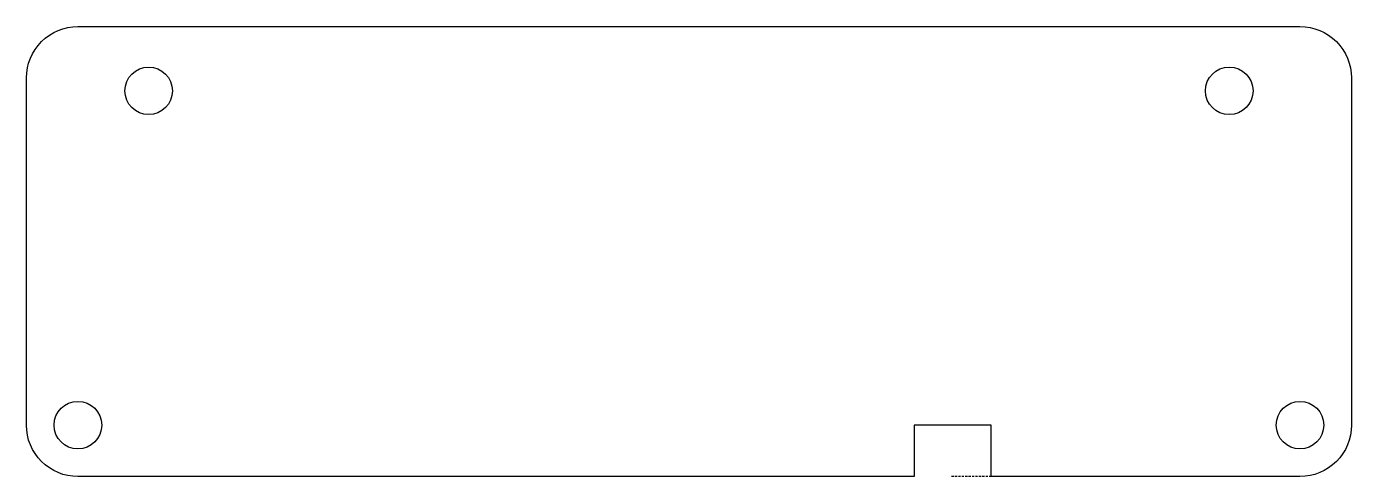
# Model space of a CAD drawing. Header units: millimetres. Extents: x -39 to 64, y 22 to 57.
import ezdxf

# ---------------------------------------------------------------- set-up
doc = ezdxf.new("R2010")
doc.units = ezdxf.units.MM
doc.linetypes.add('DASHED', pattern=[0.2067, 0.1654, -0.0413])

msp = doc.modelspace()

# ---------------------------------------------------------------- linework, layer by layer
at = {"color": 30, "linetype": 'DASHED', "lineweight": 25, "true_color": 0xf37a00}
msp.add_line((35.69, 22.12), (32.54, 22.12), dxfattribs=at)
msp.add_lwpolyline([(-35.31, 22.12, -0.414214), (-39.31, 26.12), (-39.31, 53.12, -0.414214), (-35.31, 57.12), (59.69, 57.12, -0.414214), (63.69, 53.12), (63.69, 26.12, -0.414214), (59.69, 22.12), (35.69, 22.12), (35.69, 26.12), (29.69, 26.12), (29.69, 22.12)], format="xyb", close=True)
for centre in [(-29.81, 52.12), (54.19, 52.12), (-35.31, 26.12), (59.69, 26.12)]:
    msp.add_circle(centre, 1.85)

doc.saveas('drawing.dxf')
